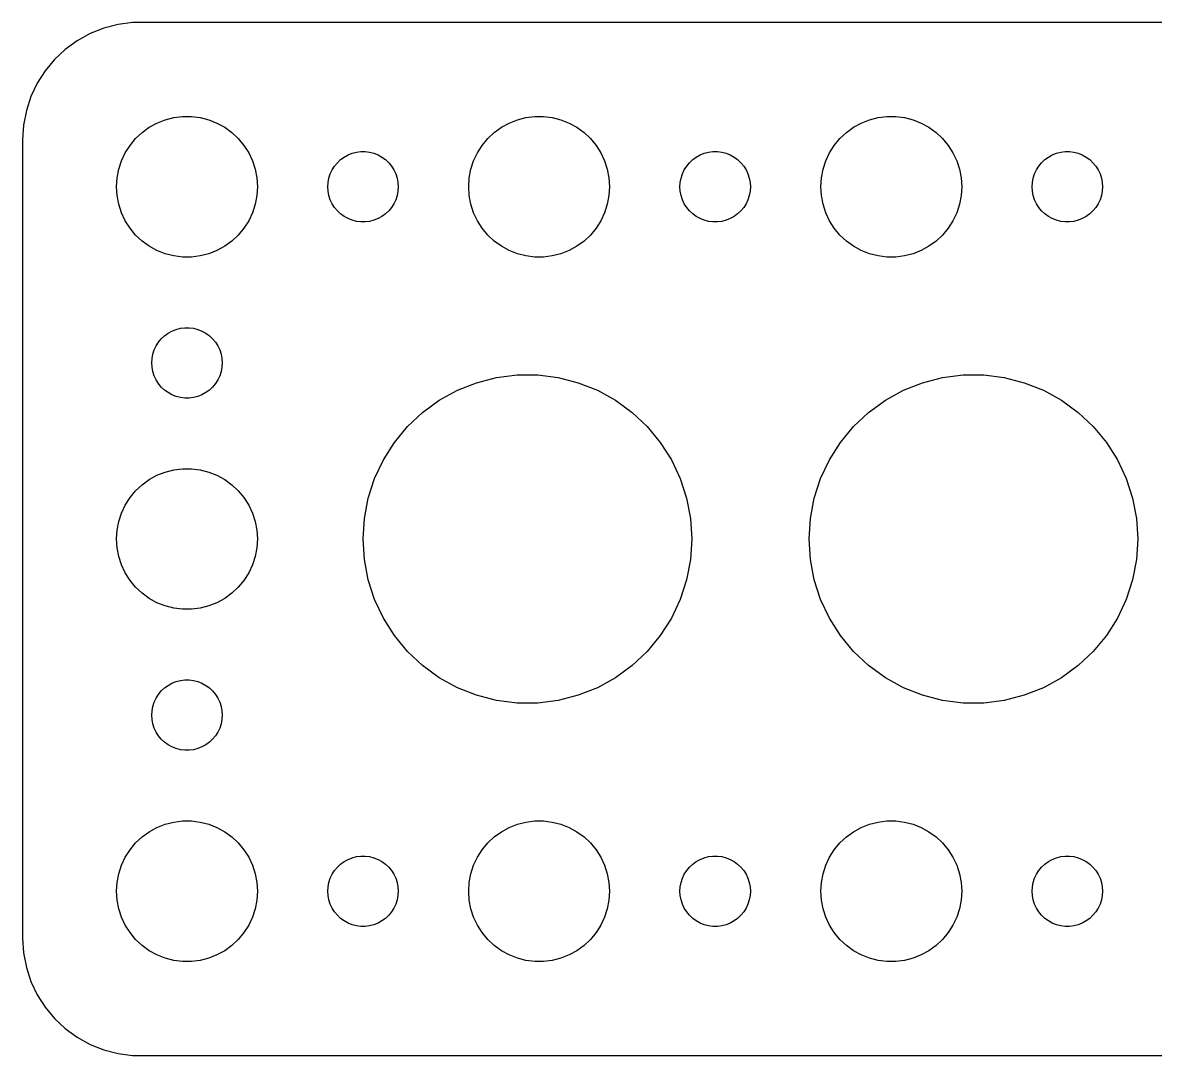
# Model space of a CAD drawing. Header units: metres. Extents: x -60 to 60, y 32 to 76.
# Drawn here: x -59.5 to -11.25, y 32.01 to 75.99 of the extents above; entities that cross this region are included whole.
import ezdxf

# ---------------------------------------------------------------- set-up
doc = ezdxf.new("R2010")
doc.units = ezdxf.units.M

msp = doc.modelspace()

# ---------------------------------------------------------------- linework, layer by layer
for p, q in [((-56.0451, 75.7553), (-56.6289, 75.5241)), ((-55.4369, 75.9114), (-56.0451, 75.7553)), ((-54.8139, 75.9901), (-55.4369, 75.9114)), ((54.8139, 75.9901), (-54.8139, 75.9901)), ((-56.6289, 75.5241), (-57.1791, 75.2216)), ((-57.6871, 74.8526), (-58.1448, 74.4227)), ((-57.1791, 75.2216), (-57.6871, 74.8526)), ((-58.1448, 74.4227), (-58.5451, 73.9389)), ((-58.5451, 73.9389), (-58.8815, 73.4088)), ((-58.8815, 73.4088), (-59.1489, 72.8406)), ((-59.1489, 72.8406), (-59.3429, 72.2434)), ((-59.3429, 72.2434), (-59.4606, 71.6267)), ((-53.427, 71.8532), (-53.0621, 71.9469)), ((-53.0621, 71.9469), (-52.6884, 71.9941)), ((-52.6884, 71.9941), (-52.3116, 71.9941)), ((-52.3116, 71.9941), (-51.9379, 71.9469)), ((-51.9379, 71.9469), (-51.5729, 71.8532)), ((-38.427, 71.8532), (-38.0621, 71.9469)), ((-38.0621, 71.9469), (-37.6884, 71.9941)), ((-37.6884, 71.9941), (-37.3116, 71.9941)), ((-37.3116, 71.9941), (-36.9379, 71.9469)), ((-36.9379, 71.9469), (-36.5729, 71.8532)), ((-23.427, 71.8532), (-23.0621, 71.9469)), ((-23.0621, 71.9469), (-22.6884, 71.9941)), ((-22.6884, 71.9941), (-22.3116, 71.9941)), ((-22.3116, 71.9941), (-21.9379, 71.9469)), ((-21.9379, 71.9469), (-21.5729, 71.8532)), ((-59.4606, 71.6267), (-59.5, 71)), ((-54.4123, 71.3115), (-54.1075, 71.533)), ((-54.1075, 71.533), (-53.7773, 71.7145)), ((-53.7773, 71.7145), (-53.427, 71.8532)), ((-51.5729, 71.8532), (-51.2227, 71.7145)), ((-51.2227, 71.7145), (-50.8925, 71.533)), ((-50.8925, 71.533), (-50.5877, 71.3115)), ((-39.4123, 71.3115), (-39.1075, 71.533)), ((-39.1075, 71.533), (-38.7773, 71.7145)), ((-38.7773, 71.7145), (-38.427, 71.8532)), ((-36.5729, 71.8532), (-36.2227, 71.7145)), ((-36.2227, 71.7145), (-35.8925, 71.533)), ((-35.8925, 71.533), (-35.5877, 71.3115)), ((-24.4123, 71.3115), (-24.1075, 71.533)), ((-24.1075, 71.533), (-23.7773, 71.7145)), ((-23.7773, 71.7145), (-23.427, 71.8532)), ((-21.5729, 71.8532), (-21.2227, 71.7145)), ((-21.2227, 71.7145), (-20.8925, 71.533)), ((-20.8925, 71.533), (-20.5877, 71.3115)), ((-59.5, 71), (-59.5, 37)), ((-54.927, 70.7634), (-54.6869, 71.0536)), ((-54.6869, 71.0536), (-54.4123, 71.3115)), ((-50.5877, 71.3115), (-50.3131, 71.0536)), ((-50.3131, 71.0536), (-50.0729, 70.7634)), ((-39.927, 70.7634), (-39.6869, 71.0536)), ((-39.6869, 71.0536), (-39.4123, 71.3115)), ((-35.5877, 71.3115), (-35.3131, 71.0536)), ((-35.3131, 71.0536), (-35.0729, 70.7634)), ((-24.927, 70.7634), (-24.6869, 71.0536)), ((-24.6869, 71.0536), (-24.4123, 71.3115)), ((-20.5877, 71.3115), (-20.3131, 71.0536)), ((-20.3131, 71.0536), (-20.0729, 70.7634)), ((-55.2893, 70.1044), (-55.1289, 70.4453)), ((-55.1289, 70.4453), (-54.927, 70.7634)), ((-50.0729, 70.7634), (-49.8711, 70.4453)), ((-49.8711, 70.4453), (-49.7107, 70.1044)), ((-45.4635, 70.4266), (-45.2811, 70.4734)), ((-45.2811, 70.4734), (-45.0942, 70.497)), ((-45.0942, 70.497), (-44.9058, 70.497)), ((-44.9058, 70.497), (-44.7189, 70.4734)), ((-44.7189, 70.4734), (-44.5365, 70.4266)), ((-40.2893, 70.1044), (-40.1289, 70.4453)), ((-40.1289, 70.4453), (-39.927, 70.7634)), ((-35.0729, 70.7634), (-34.8711, 70.4453)), ((-34.8711, 70.4453), (-34.7107, 70.1044)), ((-30.4635, 70.4266), (-30.2811, 70.4734)), ((-30.2811, 70.4734), (-30.0942, 70.497)), ((-30.0942, 70.497), (-29.9058, 70.497)), ((-29.9058, 70.497), (-29.7189, 70.4734)), ((-29.7189, 70.4734), (-29.5365, 70.4266)), ((-25.2893, 70.1044), (-25.1289, 70.4453)), ((-25.1289, 70.4453), (-24.927, 70.7634)), ((-20.0729, 70.7634), (-19.8711, 70.4453)), ((-19.8711, 70.4453), (-19.7107, 70.1044)), ((-15.4635, 70.4266), (-15.2811, 70.4734)), ((-15.2811, 70.4734), (-15.0942, 70.497)), ((-15.0942, 70.497), (-14.9058, 70.497)), ((-14.9058, 70.497), (-14.7189, 70.4734)), ((-14.7189, 70.4734), (-14.5365, 70.4266)), ((-55.4057, 69.7461), (-55.2893, 70.1044)), ((-49.7107, 70.1044), (-49.5942, 69.7461)), ((-46.2135, 69.8817), (-46.0934, 70.0268)), ((-46.0934, 70.0268), (-45.9561, 70.1558)), ((-45.9561, 70.1558), (-45.8037, 70.2665)), ((-45.8037, 70.2665), (-45.6387, 70.3572)), ((-45.6387, 70.3572), (-45.4635, 70.4266)), ((-44.5365, 70.4266), (-44.3613, 70.3572)), ((-44.3613, 70.3572), (-44.1963, 70.2665)), ((-44.1963, 70.2665), (-44.0439, 70.1558)), ((-44.0439, 70.1558), (-43.9065, 70.0268)), ((-43.9065, 70.0268), (-43.7865, 69.8817)), ((-40.4057, 69.7461), (-40.2893, 70.1044)), ((-34.7107, 70.1044), (-34.5942, 69.7461)), ((-31.2135, 69.8817), (-31.0934, 70.0268)), ((-31.0934, 70.0268), (-30.9561, 70.1558)), ((-30.9561, 70.1558), (-30.8037, 70.2665)), ((-30.8037, 70.2665), (-30.6387, 70.3572)), ((-30.6387, 70.3572), (-30.4635, 70.4266)), ((-29.5365, 70.4266), (-29.3613, 70.3572)), ((-29.3613, 70.3572), (-29.1963, 70.2665)), ((-29.1963, 70.2665), (-29.0439, 70.1558)), ((-29.0439, 70.1558), (-28.9065, 70.0268)), ((-28.9065, 70.0268), (-28.7865, 69.8817)), ((-25.4057, 69.7461), (-25.2893, 70.1044)), ((-19.7107, 70.1044), (-19.5942, 69.7461)), ((-16.2135, 69.8817), (-16.0934, 70.0268)), ((-16.0934, 70.0268), (-15.9561, 70.1558)), ((-15.9561, 70.1558), (-15.8037, 70.2665)), ((-15.8037, 70.2665), (-15.6387, 70.3572)), ((-15.6387, 70.3572), (-15.4635, 70.4266)), ((-14.5365, 70.4266), (-14.3613, 70.3572)), ((-14.3613, 70.3572), (-14.1963, 70.2665)), ((-14.1963, 70.2665), (-14.0439, 70.1558)), ((-14.0439, 70.1558), (-13.9065, 70.0268)), ((-13.9065, 70.0268), (-13.7865, 69.8817)), ((-55.4763, 69.376), (-55.4057, 69.7461)), ((-49.5942, 69.7461), (-49.5237, 69.376)), ((-46.4529, 69.373), (-46.3947, 69.5522)), ((-46.3947, 69.5522), (-46.3145, 69.7226)), ((-46.3145, 69.7226), (-46.2135, 69.8817)), ((-43.7865, 69.8817), (-43.6855, 69.7226)), ((-43.6855, 69.7226), (-43.6053, 69.5522)), ((-43.6053, 69.5522), (-43.5471, 69.373)), ((-40.4763, 69.376), (-40.4057, 69.7461)), ((-34.5942, 69.7461), (-34.5237, 69.376)), ((-31.4529, 69.373), (-31.3947, 69.5522)), ((-31.3947, 69.5522), (-31.3145, 69.7226)), ((-31.3145, 69.7226), (-31.2135, 69.8817)), ((-28.7865, 69.8817), (-28.6855, 69.7226)), ((-28.6855, 69.7226), (-28.6053, 69.5522)), ((-28.6053, 69.5522), (-28.5471, 69.373)), ((-25.4763, 69.376), (-25.4057, 69.7461)), ((-19.5942, 69.7461), (-19.5237, 69.376)), ((-16.4529, 69.373), (-16.3947, 69.5522)), ((-16.3947, 69.5522), (-16.3145, 69.7226)), ((-16.3145, 69.7226), (-16.2135, 69.8817)), ((-13.7865, 69.8817), (-13.6855, 69.7226)), ((-13.6855, 69.7226), (-13.6053, 69.5522)), ((-13.6053, 69.5522), (-13.5471, 69.373)), ((-55.5, 69), (-55.4763, 69.376)), ((-55.4763, 68.624), (-55.5, 69)), ((-49.5237, 69.376), (-49.5, 69)), ((-49.5, 69), (-49.5237, 68.624)), ((-46.5, 69), (-46.4882, 69.188)), ((-46.4882, 68.812), (-46.5, 69)), ((-46.4882, 69.188), (-46.4529, 69.373)), ((-43.5471, 69.373), (-43.5118, 69.188)), ((-43.5118, 69.188), (-43.5, 69)), ((-43.5, 69), (-43.5118, 68.812)), ((-40.5, 69), (-40.4763, 69.376)), ((-40.4763, 68.624), (-40.5, 69)), ((-34.5237, 69.376), (-34.5, 69)), ((-34.5, 69), (-34.5237, 68.624)), ((-31.5, 69), (-31.4882, 69.188)), ((-31.4882, 68.812), (-31.5, 69)), ((-31.4882, 69.188), (-31.4529, 69.373)), ((-28.5471, 69.373), (-28.5118, 69.188)), ((-28.5118, 69.188), (-28.5, 69)), ((-28.5, 69), (-28.5118, 68.812)), ((-25.5, 69), (-25.4763, 69.376)), ((-25.4763, 68.624), (-25.5, 69)), ((-19.5237, 69.376), (-19.5, 69)), ((-19.5, 69), (-19.5237, 68.624)), ((-16.5, 69), (-16.4882, 69.188)), ((-16.4882, 68.812), (-16.5, 69)), ((-16.4882, 69.188), (-16.4529, 69.373)), ((-13.5471, 69.373), (-13.5118, 69.188)), ((-13.5118, 69.188), (-13.5, 69)), ((-13.5, 69), (-13.5118, 68.812)), ((-55.4057, 68.2539), (-55.4763, 68.624)), ((-49.5237, 68.624), (-49.5942, 68.2539)), ((-46.4529, 68.627), (-46.4882, 68.812)), ((-46.3947, 68.4478), (-46.4529, 68.627)), ((-43.5471, 68.627), (-43.6053, 68.4478)), ((-43.5118, 68.812), (-43.5471, 68.627)), ((-40.4057, 68.2539), (-40.4763, 68.624)), ((-34.5237, 68.624), (-34.5942, 68.2539)), ((-31.4529, 68.627), (-31.4882, 68.812)), ((-31.3947, 68.4478), (-31.4529, 68.627)), ((-28.5471, 68.627), (-28.6053, 68.4478)), ((-28.5118, 68.812), (-28.5471, 68.627)), ((-25.4057, 68.2539), (-25.4763, 68.624)), ((-19.5237, 68.624), (-19.5942, 68.2539)), ((-16.4529, 68.627), (-16.4882, 68.812)), ((-16.3947, 68.4478), (-16.4529, 68.627)), ((-13.5471, 68.627), (-13.6053, 68.4478)), ((-13.5118, 68.812), (-13.5471, 68.627)), ((-55.2893, 67.8956), (-55.4057, 68.2539)), ((-49.5942, 68.2539), (-49.7107, 67.8956)), ((-46.3145, 68.2774), (-46.3947, 68.4478)), ((-46.2135, 68.1183), (-46.3145, 68.2774)), ((-46.0934, 67.9732), (-46.2135, 68.1183)), ((-43.7865, 68.1183), (-43.9065, 67.9732)), ((-43.6855, 68.2774), (-43.7865, 68.1183)), ((-43.6053, 68.4478), (-43.6855, 68.2774)), ((-40.2893, 67.8956), (-40.4057, 68.2539)), ((-34.5942, 68.2539), (-34.7107, 67.8956)), ((-31.3145, 68.2774), (-31.3947, 68.4478)), ((-31.2135, 68.1183), (-31.3145, 68.2774)), ((-31.0934, 67.9732), (-31.2135, 68.1183)), ((-28.7865, 68.1183), (-28.9065, 67.9732)), ((-28.6855, 68.2774), (-28.7865, 68.1183)), ((-28.6053, 68.4478), (-28.6855, 68.2774)), ((-25.2893, 67.8956), (-25.4057, 68.2539)), ((-19.5942, 68.2539), (-19.7107, 67.8956)), ((-16.3145, 68.2774), (-16.3947, 68.4478)), ((-16.2135, 68.1183), (-16.3145, 68.2774)), ((-16.0934, 67.9732), (-16.2135, 68.1183)), ((-13.7865, 68.1183), (-13.9065, 67.9732)), ((-13.6855, 68.2774), (-13.7865, 68.1183)), ((-13.6053, 68.4478), (-13.6855, 68.2774)), ((-55.1289, 67.5547), (-55.2893, 67.8956)), ((-54.927, 67.2366), (-55.1289, 67.5547)), ((-49.8711, 67.5547), (-50.0729, 67.2366)), ((-49.7107, 67.8956), (-49.8711, 67.5547)), ((-45.9561, 67.8442), (-46.0934, 67.9732)), ((-45.8037, 67.7335), (-45.9561, 67.8442)), ((-45.6387, 67.6427), (-45.8037, 67.7335)), ((-45.4635, 67.5734), (-45.6387, 67.6427)), ((-45.2811, 67.5266), (-45.4635, 67.5734)), ((-44.5365, 67.5734), (-44.7189, 67.5266)), ((-44.3613, 67.6427), (-44.5365, 67.5734)), ((-44.1963, 67.7335), (-44.3613, 67.6427)), ((-44.0439, 67.8442), (-44.1963, 67.7335)), ((-43.9065, 67.9732), (-44.0439, 67.8442)), ((-40.1289, 67.5547), (-40.2893, 67.8956)), ((-39.927, 67.2366), (-40.1289, 67.5547)), ((-34.8711, 67.5547), (-35.0729, 67.2366)), ((-34.7107, 67.8956), (-34.8711, 67.5547)), ((-30.9561, 67.8442), (-31.0934, 67.9732)), ((-30.8037, 67.7335), (-30.9561, 67.8442)), ((-30.6387, 67.6427), (-30.8037, 67.7335)), ((-30.4635, 67.5734), (-30.6387, 67.6427)), ((-30.2811, 67.5266), (-30.4635, 67.5734)), ((-29.5365, 67.5734), (-29.7189, 67.5266)), ((-29.3613, 67.6427), (-29.5365, 67.5734)), ((-29.1963, 67.7335), (-29.3613, 67.6427)), ((-29.0439, 67.8442), (-29.1963, 67.7335)), ((-28.9065, 67.9732), (-29.0439, 67.8442)), ((-25.1289, 67.5547), (-25.2893, 67.8956)), ((-24.927, 67.2366), (-25.1289, 67.5547)), ((-19.8711, 67.5547), (-20.0729, 67.2366)), ((-19.7107, 67.8956), (-19.8711, 67.5547)), ((-15.9561, 67.8442), (-16.0934, 67.9732)), ((-15.8037, 67.7335), (-15.9561, 67.8442)), ((-15.6387, 67.6427), (-15.8037, 67.7335)), ((-15.4635, 67.5734), (-15.6387, 67.6427)), ((-15.2811, 67.5266), (-15.4635, 67.5734)), ((-14.5365, 67.5734), (-14.7189, 67.5266)), ((-14.3613, 67.6427), (-14.5365, 67.5734)), ((-14.1963, 67.7335), (-14.3613, 67.6427)), ((-14.0439, 67.8442), (-14.1963, 67.7335)), ((-13.9065, 67.9732), (-14.0439, 67.8442)), ((-54.6869, 66.9464), (-54.927, 67.2366)), ((-50.0729, 67.2366), (-50.3131, 66.9464)), ((-45.0942, 67.5029), (-45.2811, 67.5266)), ((-44.9058, 67.5029), (-45.0942, 67.5029)), ((-44.7189, 67.5266), (-44.9058, 67.5029)), ((-39.6869, 66.9464), (-39.927, 67.2366)), ((-35.0729, 67.2366), (-35.3131, 66.9464)), ((-30.0942, 67.5029), (-30.2811, 67.5266)), ((-29.9058, 67.5029), (-30.0942, 67.5029)), ((-29.7189, 67.5266), (-29.9058, 67.5029)), ((-24.6869, 66.9464), (-24.927, 67.2366)), ((-20.0729, 67.2366), (-20.3131, 66.9464)), ((-15.0942, 67.5029), (-15.2811, 67.5266)), ((-14.9058, 67.5029), (-15.0942, 67.5029)), ((-14.7189, 67.5266), (-14.9058, 67.5029)), ((-54.4123, 66.6884), (-54.6869, 66.9464)), ((-54.1075, 66.467), (-54.4123, 66.6884)), ((-50.5877, 66.6884), (-50.8925, 66.467)), ((-50.3131, 66.9464), (-50.5877, 66.6884)), ((-39.4123, 66.6884), (-39.6869, 66.9464)), ((-39.1075, 66.467), (-39.4123, 66.6884)), ((-35.5877, 66.6884), (-35.8925, 66.467)), ((-35.3131, 66.9464), (-35.5877, 66.6884)), ((-24.4123, 66.6884), (-24.6869, 66.9464)), ((-24.1075, 66.467), (-24.4123, 66.6884)), ((-20.5877, 66.6884), (-20.8925, 66.467)), ((-20.3131, 66.9464), (-20.5877, 66.6884)), ((-53.7773, 66.2855), (-54.1075, 66.467)), ((-53.427, 66.1468), (-53.7773, 66.2855)), ((-53.0621, 66.0531), (-53.427, 66.1468)), ((-51.5729, 66.1468), (-51.9379, 66.0531)), ((-51.2227, 66.2855), (-51.5729, 66.1468)), ((-50.8925, 66.467), (-51.2227, 66.2855)), ((-38.7773, 66.2855), (-39.1075, 66.467)), ((-38.427, 66.1468), (-38.7773, 66.2855)), ((-38.0621, 66.0531), (-38.427, 66.1468)), ((-36.5729, 66.1468), (-36.9379, 66.0531)), ((-36.2227, 66.2855), (-36.5729, 66.1468)), ((-35.8925, 66.467), (-36.2227, 66.2855)), ((-23.7773, 66.2855), (-24.1075, 66.467)), ((-23.427, 66.1468), (-23.7773, 66.2855)), ((-23.0621, 66.0531), (-23.427, 66.1468)), ((-21.5729, 66.1468), (-21.9379, 66.0531)), ((-21.2227, 66.2855), (-21.5729, 66.1468)), ((-20.8925, 66.467), (-21.2227, 66.2855)), ((-52.6884, 66.0059), (-53.0621, 66.0531)), ((-52.3116, 66.0059), (-52.6884, 66.0059)), ((-51.9379, 66.0531), (-52.3116, 66.0059)), ((-37.6884, 66.0059), (-38.0621, 66.0531)), ((-37.3116, 66.0059), (-37.6884, 66.0059)), ((-36.9379, 66.0531), (-37.3116, 66.0059)), ((-22.6884, 66.0059), (-23.0621, 66.0531)), ((-22.3116, 66.0059), (-22.6884, 66.0059)), ((-21.9379, 66.0531), (-22.3116, 66.0059)), ((-53.4561, 62.6558), (-53.3037, 62.7665)), ((-53.3037, 62.7665), (-53.1387, 62.8572)), ((-53.1387, 62.8572), (-52.9635, 62.9266)), ((-52.9635, 62.9266), (-52.7811, 62.9734)), ((-52.7811, 62.9734), (-52.5942, 62.997)), ((-52.5942, 62.997), (-52.4058, 62.997)), ((-52.4058, 62.997), (-52.2189, 62.9734)), ((-52.2189, 62.9734), (-52.0365, 62.9266)), ((-52.0365, 62.9266), (-51.8613, 62.8572)), ((-51.8613, 62.8572), (-51.6963, 62.7665)), ((-51.6963, 62.7665), (-51.5439, 62.6558)), ((-53.8145, 62.2226), (-53.7135, 62.3817)), ((-53.7135, 62.3817), (-53.5934, 62.5268)), ((-53.5934, 62.5268), (-53.4561, 62.6558)), ((-51.5439, 62.6558), (-51.4065, 62.5268)), ((-51.4065, 62.5268), (-51.2865, 62.3817)), ((-51.2865, 62.3817), (-51.1855, 62.2226)), ((-53.9882, 61.688), (-53.9529, 61.873)), ((-53.9529, 61.873), (-53.8947, 62.0522)), ((-53.8947, 62.0522), (-53.8145, 62.2226)), ((-51.1855, 62.2226), (-51.1053, 62.0522)), ((-51.1053, 62.0522), (-51.0471, 61.873)), ((-51.0471, 61.873), (-51.0118, 61.688)), ((-54, 61.5), (-53.9882, 61.688)), ((-53.9882, 61.312), (-54, 61.5)), ((-53.9529, 61.127), (-53.9882, 61.312)), ((-51.0118, 61.312), (-51.0471, 61.127)), ((-51.0118, 61.688), (-51, 61.5)), ((-51, 61.5), (-51.0118, 61.312)), ((-53.8947, 60.9478), (-53.9529, 61.127)), ((-53.8145, 60.7774), (-53.8947, 60.9478)), ((-51.1053, 60.9478), (-51.1855, 60.7774)), ((-51.0471, 61.127), (-51.1053, 60.9478)), ((-40.1631, 60.6574), (-39.3117, 60.876)), ((-39.3117, 60.876), (-38.4395, 60.9862)), ((-38.4395, 60.9862), (-37.5605, 60.9862)), ((-37.5605, 60.9862), (-36.6883, 60.876)), ((-36.6883, 60.876), (-35.8369, 60.6574)), ((-21.1631, 60.6574), (-20.3117, 60.876)), ((-20.3117, 60.876), (-19.4395, 60.9862)), ((-19.4395, 60.9862), (-18.5605, 60.9862)), ((-18.5605, 60.9862), (-17.6883, 60.876)), ((-17.6883, 60.876), (-16.8369, 60.6574)), ((-53.7135, 60.6183), (-53.8145, 60.7774)), ((-53.5934, 60.4732), (-53.7135, 60.6183)), ((-53.4561, 60.3442), (-53.5934, 60.4732)), ((-53.3037, 60.2335), (-53.4561, 60.3442)), ((-51.5439, 60.3442), (-51.6963, 60.2335)), ((-51.4065, 60.4732), (-51.5439, 60.3442)), ((-51.2865, 60.6183), (-51.4065, 60.4732)), ((-51.1855, 60.7774), (-51.2865, 60.6183)), ((-41.7508, 59.9103), (-40.9805, 60.3338)), ((-40.9805, 60.3338), (-40.1631, 60.6574)), ((-35.8369, 60.6574), (-35.0195, 60.3338)), ((-35.0195, 60.3338), (-34.2492, 59.9103)), ((-22.7508, 59.9103), (-21.9805, 60.3338)), ((-21.9805, 60.3338), (-21.1631, 60.6574)), ((-16.8369, 60.6574), (-16.0195, 60.3338)), ((-16.0195, 60.3338), (-15.2492, 59.9103)), ((-53.1387, 60.1427), (-53.3037, 60.2335)), ((-52.9635, 60.0734), (-53.1387, 60.1427)), ((-52.7811, 60.0266), (-52.9635, 60.0734)), ((-52.5942, 60.0029), (-52.7811, 60.0266)), ((-52.4058, 60.0029), (-52.5942, 60.0029)), ((-52.2189, 60.0266), (-52.4058, 60.0029)), ((-52.0365, 60.0734), (-52.2189, 60.0266)), ((-51.8613, 60.1427), (-52.0365, 60.0734)), ((-51.6963, 60.2335), (-51.8613, 60.1427)), ((-42.462, 59.3936), (-41.7508, 59.9103)), ((-34.2492, 59.9103), (-33.538, 59.3936)), ((-23.462, 59.3936), (-22.7508, 59.9103)), ((-15.2492, 59.9103), (-14.538, 59.3936)), ((-43.1028, 58.7918), (-42.462, 59.3936)), ((-33.538, 59.3936), (-32.8972, 58.7918)), ((-24.1028, 58.7918), (-23.462, 59.3936)), ((-14.538, 59.3936), (-13.8972, 58.7918)), ((-43.6631, 58.1145), (-43.1028, 58.7918)), ((-32.8972, 58.7918), (-32.3369, 58.1145)), ((-24.6631, 58.1145), (-24.1028, 58.7918)), ((-13.8972, 58.7918), (-13.3369, 58.1145)), ((-44.1341, 57.3723), (-43.6631, 58.1145)), ((-32.3369, 58.1145), (-31.8658, 57.3723)), ((-25.1341, 57.3723), (-24.6631, 58.1145)), ((-13.3369, 58.1145), (-12.8658, 57.3723)), ((-53.427, 56.8532), (-53.0621, 56.9469)), ((-53.0621, 56.9469), (-52.6884, 56.9941)), ((-52.6884, 56.9941), (-52.3116, 56.9941)), ((-52.3116, 56.9941), (-51.9379, 56.9469)), ((-51.9379, 56.9469), (-51.5729, 56.8532)), ((-44.5084, 56.5769), (-44.1341, 57.3723)), ((-31.8658, 57.3723), (-31.4916, 56.5769)), ((-25.5084, 56.5769), (-25.1341, 57.3723)), ((-12.8658, 57.3723), (-12.4916, 56.5769)), ((-54.4123, 56.3115), (-54.1075, 56.533)), ((-54.1075, 56.533), (-53.7773, 56.7145)), ((-53.7773, 56.7145), (-53.427, 56.8532)), ((-51.5729, 56.8532), (-51.2227, 56.7145)), ((-51.2227, 56.7145), (-50.8925, 56.533)), ((-50.8925, 56.533), (-50.5877, 56.3115)), ((-44.7801, 55.7408), (-44.5084, 56.5769)), ((-31.4916, 56.5769), (-31.2199, 55.7408)), ((-25.7801, 55.7408), (-25.5084, 56.5769)), ((-12.4916, 56.5769), (-12.2199, 55.7408)), ((-54.927, 55.7634), (-54.6869, 56.0536)), ((-54.6869, 56.0536), (-54.4123, 56.3115)), ((-50.5877, 56.3115), (-50.3131, 56.0536)), ((-50.3131, 56.0536), (-50.0729, 55.7634)), ((-55.1289, 55.4453), (-54.927, 55.7634)), ((-50.0729, 55.7634), (-49.8711, 55.4453)), ((-44.9448, 54.8773), (-44.7801, 55.7408)), ((-31.2199, 55.7408), (-31.0552, 54.8773)), ((-25.9448, 54.8773), (-25.7801, 55.7408)), ((-12.2199, 55.7408), (-12.0552, 54.8773)), ((-55.4057, 54.7461), (-55.2893, 55.1044)), ((-55.2893, 55.1044), (-55.1289, 55.4453)), ((-49.8711, 55.4453), (-49.7107, 55.1044)), ((-49.7107, 55.1044), (-49.5942, 54.7461)), ((-55.4763, 54.376), (-55.4057, 54.7461)), ((-49.5942, 54.7461), (-49.5237, 54.376)), ((-45, 54), (-44.9448, 54.8773)), ((-31.0552, 54.8773), (-31, 54)), ((-26, 54), (-25.9448, 54.8773)), ((-12.0552, 54.8773), (-12, 54)), ((-55.5, 54), (-55.4763, 54.376)), ((-49.5237, 54.376), (-49.5, 54)), ((-55.4763, 53.624), (-55.5, 54)), ((-55.4057, 53.2539), (-55.4763, 53.624)), ((-49.5237, 53.624), (-49.5942, 53.2539)), ((-49.5, 54), (-49.5237, 53.624)), ((-44.9448, 53.1227), (-45, 54)), ((-31, 54), (-31.0552, 53.1227)), ((-25.9448, 53.1227), (-26, 54)), ((-12, 54), (-12.0552, 53.1227)), ((-55.2893, 52.8956), (-55.4057, 53.2539)), ((-49.5942, 53.2539), (-49.7107, 52.8956)), ((-44.7801, 52.2592), (-44.9448, 53.1227)), ((-31.0552, 53.1227), (-31.2199, 52.2592)), ((-25.7801, 52.2592), (-25.9448, 53.1227)), ((-12.0552, 53.1227), (-12.2199, 52.2592)), ((-55.1289, 52.5547), (-55.2893, 52.8956)), ((-49.7107, 52.8956), (-49.8711, 52.5547)), ((-54.927, 52.2366), (-55.1289, 52.5547)), ((-54.6869, 51.9464), (-54.927, 52.2366)), ((-50.0729, 52.2366), (-50.3131, 51.9464)), ((-49.8711, 52.5547), (-50.0729, 52.2366)), ((-44.5084, 51.4231), (-44.7801, 52.2592)), ((-31.2199, 52.2592), (-31.4916, 51.4231)), ((-25.5084, 51.4231), (-25.7801, 52.2592)), ((-12.2199, 52.2592), (-12.4916, 51.4231)), ((-54.4123, 51.6885), (-54.6869, 51.9464)), ((-54.1075, 51.467), (-54.4123, 51.6885)), ((-50.5877, 51.6885), (-50.8925, 51.467)), ((-50.3131, 51.9464), (-50.5877, 51.6885)), ((-53.7773, 51.2855), (-54.1075, 51.467)), ((-53.427, 51.1468), (-53.7773, 51.2855)), ((-53.0621, 51.0531), (-53.427, 51.1468)), ((-51.5729, 51.1468), (-51.9379, 51.0531)), ((-51.2227, 51.2855), (-51.5729, 51.1468)), ((-50.8925, 51.467), (-51.2227, 51.2855)), ((-44.1341, 50.6277), (-44.5084, 51.4231)), ((-31.4916, 51.4231), (-31.8658, 50.6277)), ((-25.1341, 50.6277), (-25.5084, 51.4231)), ((-12.4916, 51.4231), (-12.8658, 50.6277)), ((-52.6884, 51.0059), (-53.0621, 51.0531)), ((-52.3116, 51.0059), (-52.6884, 51.0059)), ((-51.9379, 51.0531), (-52.3116, 51.0059)), ((-43.6631, 49.8855), (-44.1341, 50.6277)), ((-31.8658, 50.6277), (-32.3369, 49.8855)), ((-24.6631, 49.8855), (-25.1341, 50.6277)), ((-12.8658, 50.6277), (-13.3369, 49.8855)), ((-43.1028, 49.2082), (-43.6631, 49.8855)), ((-32.3369, 49.8855), (-32.8972, 49.2082)), ((-24.1028, 49.2082), (-24.6631, 49.8855)), ((-13.3369, 49.8855), (-13.8972, 49.2082)), ((-42.462, 48.6064), (-43.1028, 49.2082)), ((-32.8972, 49.2082), (-33.538, 48.6064)), ((-23.462, 48.6064), (-24.1028, 49.2082)), ((-13.8972, 49.2082), (-14.538, 48.6064)), ((-41.7508, 48.0897), (-42.462, 48.6064)), ((-33.538, 48.6064), (-34.2492, 48.0897)), ((-22.7508, 48.0897), (-23.462, 48.6064)), ((-14.538, 48.6064), (-15.2492, 48.0897)), ((-53.3037, 47.7665), (-53.1387, 47.8573)), ((-53.1387, 47.8573), (-52.9635, 47.9266)), ((-52.9635, 47.9266), (-52.7811, 47.9734)), ((-52.7811, 47.9734), (-52.5942, 47.9971)), ((-52.5942, 47.9971), (-52.4058, 47.9971)), ((-52.4058, 47.9971), (-52.2189, 47.9734)), ((-52.2189, 47.9734), (-52.0365, 47.9266)), ((-52.0365, 47.9266), (-51.8613, 47.8573)), ((-51.8613, 47.8573), (-51.6963, 47.7665)), ((-40.9805, 47.6662), (-41.7508, 48.0897)), ((-34.2492, 48.0897), (-35.0195, 47.6662)), ((-21.9805, 47.6662), (-22.7508, 48.0897)), ((-15.2492, 48.0897), (-16.0195, 47.6662)), ((-53.8145, 47.2226), (-53.7135, 47.3817)), ((-53.7135, 47.3817), (-53.5934, 47.5268)), ((-53.5934, 47.5268), (-53.4561, 47.6558)), ((-53.4561, 47.6558), (-53.3037, 47.7665)), ((-51.6963, 47.7665), (-51.5439, 47.6558)), ((-51.5439, 47.6558), (-51.4065, 47.5268)), ((-51.4065, 47.5268), (-51.2865, 47.3817)), ((-51.2865, 47.3817), (-51.1855, 47.2226)), ((-40.1631, 47.3426), (-40.9805, 47.6662)), ((-39.3117, 47.124), (-40.1631, 47.3426)), ((-35.8369, 47.3426), (-36.6883, 47.124)), ((-35.0195, 47.6662), (-35.8369, 47.3426)), ((-21.1631, 47.3426), (-21.9805, 47.6662)), ((-20.3117, 47.124), (-21.1631, 47.3426)), ((-16.8369, 47.3426), (-17.6883, 47.124)), ((-16.0195, 47.6662), (-16.8369, 47.3426)), ((-53.9882, 46.688), (-53.9529, 46.873)), ((-53.9529, 46.873), (-53.8947, 47.0522)), ((-53.8947, 47.0522), (-53.8145, 47.2226)), ((-51.1855, 47.2226), (-51.1053, 47.0522)), ((-51.1053, 47.0522), (-51.0471, 46.873)), ((-51.0471, 46.873), (-51.0118, 46.688)), ((-38.4395, 47.0138), (-39.3117, 47.124)), ((-37.5605, 47.0138), (-38.4395, 47.0138)), ((-36.6883, 47.124), (-37.5605, 47.0138)), ((-19.4395, 47.0138), (-20.3117, 47.124)), ((-18.5605, 47.0138), (-19.4395, 47.0138)), ((-17.6883, 47.124), (-18.5605, 47.0138)), ((-54, 46.5), (-53.9882, 46.688)), ((-53.9882, 46.312), (-54, 46.5)), ((-51.0118, 46.688), (-51, 46.5)), ((-51, 46.5), (-51.0118, 46.312)), ((-53.9529, 46.127), (-53.9882, 46.312)), ((-53.8947, 45.9478), (-53.9529, 46.127)), ((-53.8145, 45.7774), (-53.8947, 45.9478)), ((-51.1053, 45.9478), (-51.1855, 45.7774)), ((-51.0471, 46.127), (-51.1053, 45.9478)), ((-51.0118, 46.312), (-51.0471, 46.127)), ((-53.7135, 45.6183), (-53.8145, 45.7774)), ((-53.5934, 45.4732), (-53.7135, 45.6183)), ((-53.4561, 45.3442), (-53.5934, 45.4732)), ((-51.4065, 45.4732), (-51.5439, 45.3442)), ((-51.2865, 45.6183), (-51.4065, 45.4732)), ((-51.1855, 45.7774), (-51.2865, 45.6183)), ((-53.3037, 45.2335), (-53.4561, 45.3442)), ((-53.1387, 45.1428), (-53.3037, 45.2335)), ((-52.9635, 45.0734), (-53.1387, 45.1428)), ((-52.7811, 45.0266), (-52.9635, 45.0734)), ((-52.5942, 45.003), (-52.7811, 45.0266)), ((-52.4058, 45.003), (-52.5942, 45.003)), ((-52.2189, 45.0266), (-52.4058, 45.003)), ((-52.0365, 45.0734), (-52.2189, 45.0266)), ((-51.8613, 45.1428), (-52.0365, 45.0734)), ((-51.6963, 45.2335), (-51.8613, 45.1428)), ((-51.5439, 45.3442), (-51.6963, 45.2335)), ((-53.0621, 41.9469), (-52.6884, 41.9941)), ((-52.6884, 41.9941), (-52.3116, 41.9941)), ((-52.3116, 41.9941), (-51.9379, 41.9469)), ((-38.0621, 41.9469), (-37.6884, 41.9941)), ((-37.6884, 41.9941), (-37.3116, 41.9941)), ((-37.3116, 41.9941), (-36.9379, 41.9469)), ((-23.0621, 41.9469), (-22.6884, 41.9941)), ((-22.6884, 41.9941), (-22.3116, 41.9941)), ((-22.3116, 41.9941), (-21.9379, 41.9469)), ((-54.4123, 41.3116), (-54.1075, 41.533)), ((-54.1075, 41.533), (-53.7773, 41.7145)), ((-53.7773, 41.7145), (-53.427, 41.8532)), ((-53.427, 41.8532), (-53.0621, 41.9469)), ((-51.9379, 41.9469), (-51.5729, 41.8532)), ((-51.5729, 41.8532), (-51.2227, 41.7145)), ((-51.2227, 41.7145), (-50.8925, 41.533)), ((-50.8925, 41.533), (-50.5877, 41.3116)), ((-39.4123, 41.3116), (-39.1075, 41.533)), ((-39.1075, 41.533), (-38.7773, 41.7145)), ((-38.7773, 41.7145), (-38.427, 41.8532)), ((-38.427, 41.8532), (-38.0621, 41.9469)), ((-36.9379, 41.9469), (-36.5729, 41.8532)), ((-36.5729, 41.8532), (-36.2227, 41.7145)), ((-36.2227, 41.7145), (-35.8925, 41.533)), ((-35.8925, 41.533), (-35.5877, 41.3116)), ((-24.4123, 41.3116), (-24.1075, 41.533)), ((-24.1075, 41.533), (-23.7773, 41.7145)), ((-23.7773, 41.7145), (-23.427, 41.8532)), ((-23.427, 41.8532), (-23.0621, 41.9469)), ((-21.9379, 41.9469), (-21.5729, 41.8532)), ((-21.5729, 41.8532), (-21.2227, 41.7145)), ((-21.2227, 41.7145), (-20.8925, 41.533)), ((-20.8925, 41.533), (-20.5877, 41.3116)), ((-54.927, 40.7634), (-54.6869, 41.0536)), ((-54.6869, 41.0536), (-54.4123, 41.3116)), ((-50.5877, 41.3116), (-50.3131, 41.0536)), ((-50.3131, 41.0536), (-50.0729, 40.7634)), ((-39.927, 40.7634), (-39.6869, 41.0536)), ((-39.6869, 41.0536), (-39.4123, 41.3116)), ((-35.5877, 41.3116), (-35.3131, 41.0536)), ((-35.3131, 41.0536), (-35.0729, 40.7634)), ((-24.927, 40.7634), (-24.6869, 41.0536)), ((-24.6869, 41.0536), (-24.4123, 41.3116)), ((-20.5877, 41.3116), (-20.3131, 41.0536)), ((-20.3131, 41.0536), (-20.0729, 40.7634)), ((-55.1289, 40.4453), (-54.927, 40.7634)), ((-50.0729, 40.7634), (-49.8711, 40.4453)), ((-40.1289, 40.4453), (-39.927, 40.7634)), ((-35.0729, 40.7634), (-34.8711, 40.4453)), ((-25.1289, 40.4453), (-24.927, 40.7634)), ((-20.0729, 40.7634), (-19.8711, 40.4453)), ((-55.4057, 39.7461), (-55.2893, 40.1044)), ((-55.2893, 40.1044), (-55.1289, 40.4453)), ((-49.8711, 40.4453), (-49.7107, 40.1044)), ((-49.7107, 40.1044), (-49.5942, 39.7461)), ((-46.0934, 40.0268), (-45.9561, 40.1558)), ((-45.9561, 40.1558), (-45.8037, 40.2665)), ((-45.8037, 40.2665), (-45.6387, 40.3573)), ((-45.6387, 40.3573), (-45.4635, 40.4266)), ((-45.4635, 40.4266), (-45.2811, 40.4734)), ((-45.2811, 40.4734), (-45.0942, 40.4971)), ((-45.0942, 40.4971), (-44.9058, 40.4971)), ((-44.9058, 40.4971), (-44.7189, 40.4734)), ((-44.7189, 40.4734), (-44.5365, 40.4266)), ((-44.5365, 40.4266), (-44.3613, 40.3573)), ((-44.3613, 40.3573), (-44.1963, 40.2665)), ((-44.1963, 40.2665), (-44.0439, 40.1558)), ((-44.0439, 40.1558), (-43.9065, 40.0268)), ((-40.4057, 39.7461), (-40.2893, 40.1044)), ((-40.2893, 40.1044), (-40.1289, 40.4453)), ((-34.8711, 40.4453), (-34.7107, 40.1044)), ((-34.7107, 40.1044), (-34.5942, 39.7461)), ((-31.0934, 40.0268), (-30.9561, 40.1558)), ((-30.9561, 40.1558), (-30.8037, 40.2665)), ((-30.8037, 40.2665), (-30.6387, 40.3573)), ((-30.6387, 40.3573), (-30.4635, 40.4266)), ((-30.4635, 40.4266), (-30.2811, 40.4734)), ((-30.2811, 40.4734), (-30.0942, 40.4971)), ((-30.0942, 40.4971), (-29.9058, 40.4971)), ((-29.9058, 40.4971), (-29.7189, 40.4734)), ((-29.7189, 40.4734), (-29.5365, 40.4266)), ((-29.5365, 40.4266), (-29.3613, 40.3573)), ((-29.3613, 40.3573), (-29.1963, 40.2665)), ((-29.1963, 40.2665), (-29.0439, 40.1558)), ((-29.0439, 40.1558), (-28.9065, 40.0268)), ((-25.4057, 39.7461), (-25.2893, 40.1044)), ((-25.2893, 40.1044), (-25.1289, 40.4453)), ((-19.8711, 40.4453), (-19.7107, 40.1044)), ((-19.7107, 40.1044), (-19.5942, 39.7461)), ((-16.0934, 40.0268), (-15.9561, 40.1558)), ((-15.9561, 40.1558), (-15.8037, 40.2665)), ((-15.8037, 40.2665), (-15.6387, 40.3573)), ((-15.6387, 40.3573), (-15.4635, 40.4266)), ((-15.4635, 40.4266), (-15.2811, 40.4734)), ((-15.2811, 40.4734), (-15.0942, 40.4971)), ((-15.0942, 40.4971), (-14.9058, 40.4971)), ((-14.9058, 40.4971), (-14.7189, 40.4734)), ((-14.7189, 40.4734), (-14.5365, 40.4266)), ((-14.5365, 40.4266), (-14.3613, 40.3573)), ((-14.3613, 40.3573), (-14.1963, 40.2665)), ((-14.1963, 40.2665), (-14.0439, 40.1558)), ((-14.0439, 40.1558), (-13.9065, 40.0268)), ((-55.4763, 39.376), (-55.4057, 39.7461)), ((-49.5942, 39.7461), (-49.5237, 39.376)), ((-46.3947, 39.5522), (-46.3145, 39.7226)), ((-46.3145, 39.7226), (-46.2135, 39.8817)), ((-46.2135, 39.8817), (-46.0934, 40.0268)), ((-43.9065, 40.0268), (-43.7865, 39.8817)), ((-43.7865, 39.8817), (-43.6855, 39.7226)), ((-43.6855, 39.7226), (-43.6053, 39.5522)), ((-40.4763, 39.376), (-40.4057, 39.7461)), ((-34.5942, 39.7461), (-34.5237, 39.376)), ((-31.3947, 39.5522), (-31.3145, 39.7226)), ((-31.3145, 39.7226), (-31.2135, 39.8817)), ((-31.2135, 39.8817), (-31.0934, 40.0268)), ((-28.9065, 40.0268), (-28.7865, 39.8817)), ((-28.7865, 39.8817), (-28.6855, 39.7226)), ((-28.6855, 39.7226), (-28.6053, 39.5522)), ((-25.4763, 39.376), (-25.4057, 39.7461)), ((-19.5942, 39.7461), (-19.5237, 39.376)), ((-16.3947, 39.5522), (-16.3145, 39.7226)), ((-16.3145, 39.7226), (-16.2135, 39.8817)), ((-16.2135, 39.8817), (-16.0934, 40.0268)), ((-13.9065, 40.0268), (-13.7865, 39.8817)), ((-13.7865, 39.8817), (-13.6855, 39.7226)), ((-13.6855, 39.7226), (-13.6053, 39.5522)), ((-55.5, 39), (-55.4763, 39.376)), ((-49.5237, 39.376), (-49.5, 39)), ((-46.5, 39), (-46.4882, 39.188)), ((-46.4882, 39.188), (-46.4529, 39.373)), ((-46.4529, 39.373), (-46.3947, 39.5522)), ((-43.6053, 39.5522), (-43.5471, 39.373)), ((-43.5471, 39.373), (-43.5118, 39.188)), ((-43.5118, 39.188), (-43.5, 39)), ((-40.5, 39), (-40.4763, 39.376)), ((-34.5237, 39.376), (-34.5, 39)), ((-31.5, 39), (-31.4882, 39.188)), ((-31.4882, 39.188), (-31.4529, 39.373)), ((-31.4529, 39.373), (-31.3947, 39.5522)), ((-28.6053, 39.5522), (-28.5471, 39.373)), ((-28.5471, 39.373), (-28.5118, 39.188)), ((-28.5118, 39.188), (-28.5, 39)), ((-25.5, 39), (-25.4763, 39.376)), ((-19.5237, 39.376), (-19.5, 39)), ((-16.5, 39), (-16.4882, 39.188)), ((-16.4882, 39.188), (-16.4529, 39.373)), ((-16.4529, 39.373), (-16.3947, 39.5522)), ((-13.6053, 39.5522), (-13.5471, 39.373)), ((-13.5471, 39.373), (-13.5118, 39.188)), ((-13.5118, 39.188), (-13.5, 39)), ((-55.4763, 38.624), (-55.5, 39)), ((-55.4057, 38.2539), (-55.4763, 38.624)), ((-49.5237, 38.624), (-49.5942, 38.2539)), ((-49.5, 39), (-49.5237, 38.624)), ((-46.4882, 38.812), (-46.5, 39)), ((-46.4529, 38.627), (-46.4882, 38.812)), ((-46.3947, 38.4478), (-46.4529, 38.627)), ((-43.5471, 38.627), (-43.6053, 38.4478)), ((-43.5118, 38.812), (-43.5471, 38.627)), ((-43.5, 39), (-43.5118, 38.812)), ((-40.4763, 38.624), (-40.5, 39)), ((-40.4057, 38.2539), (-40.4763, 38.624)), ((-34.5237, 38.624), (-34.5942, 38.2539)), ((-34.5, 39), (-34.5237, 38.624)), ((-31.4882, 38.812), (-31.5, 39)), ((-31.4529, 38.627), (-31.4882, 38.812)), ((-31.3947, 38.4478), (-31.4529, 38.627)), ((-28.5471, 38.627), (-28.6053, 38.4478)), ((-28.5118, 38.812), (-28.5471, 38.627)), ((-28.5, 39), (-28.5118, 38.812)), ((-25.4763, 38.624), (-25.5, 39)), ((-25.4057, 38.2539), (-25.4763, 38.624)), ((-19.5237, 38.624), (-19.5942, 38.2539)), ((-19.5, 39), (-19.5237, 38.624)), ((-16.4882, 38.812), (-16.5, 39)), ((-16.4529, 38.627), (-16.4882, 38.812)), ((-16.3947, 38.4478), (-16.4529, 38.627)), ((-13.5471, 38.627), (-13.6053, 38.4478)), ((-13.5118, 38.812), (-13.5471, 38.627)), ((-13.5, 39), (-13.5118, 38.812)), ((-55.2893, 37.8956), (-55.4057, 38.2539)), ((-49.5942, 38.2539), (-49.7107, 37.8956)), ((-46.3145, 38.2774), (-46.3947, 38.4478)), ((-46.2135, 38.1183), (-46.3145, 38.2774)), ((-46.0934, 37.9732), (-46.2135, 38.1183)), ((-43.7865, 38.1183), (-43.9065, 37.9732)), ((-43.6855, 38.2774), (-43.7865, 38.1183)), ((-43.6053, 38.4478), (-43.6855, 38.2774)), ((-40.2893, 37.8956), (-40.4057, 38.2539)), ((-34.5942, 38.2539), (-34.7107, 37.8956)), ((-31.3145, 38.2774), (-31.3947, 38.4478)), ((-31.2135, 38.1183), (-31.3145, 38.2774)), ((-31.0934, 37.9732), (-31.2135, 38.1183)), ((-28.7865, 38.1183), (-28.9065, 37.9732)), ((-28.6855, 38.2774), (-28.7865, 38.1183)), ((-28.6053, 38.4478), (-28.6855, 38.2774)), ((-25.2893, 37.8956), (-25.4057, 38.2539)), ((-19.5942, 38.2539), (-19.7107, 37.8956)), ((-16.3145, 38.2774), (-16.3947, 38.4478)), ((-16.2135, 38.1183), (-16.3145, 38.2774)), ((-16.0934, 37.9732), (-16.2135, 38.1183)), ((-13.7865, 38.1183), (-13.9065, 37.9732)), ((-13.6855, 38.2774), (-13.7865, 38.1183)), ((-13.6053, 38.4478), (-13.6855, 38.2774)), ((-55.1289, 37.5547), (-55.2893, 37.8956)), ((-49.7107, 37.8956), (-49.8711, 37.5547)), ((-45.9561, 37.8442), (-46.0934, 37.9732)), ((-45.8037, 37.7335), (-45.9561, 37.8442)), ((-45.6387, 37.6428), (-45.8037, 37.7335)), ((-45.4635, 37.5734), (-45.6387, 37.6428)), ((-44.3613, 37.6428), (-44.5365, 37.5734)), ((-44.1963, 37.7335), (-44.3613, 37.6428)), ((-44.0439, 37.8442), (-44.1963, 37.7335)), ((-43.9065, 37.9732), (-44.0439, 37.8442)), ((-40.1289, 37.5547), (-40.2893, 37.8956)), ((-34.7107, 37.8956), (-34.8711, 37.5547)), ((-30.9561, 37.8442), (-31.0934, 37.9732)), ((-30.8037, 37.7335), (-30.9561, 37.8442)), ((-30.6387, 37.6428), (-30.8037, 37.7335)), ((-30.4635, 37.5734), (-30.6387, 37.6428)), ((-29.3613, 37.6428), (-29.5365, 37.5734)), ((-29.1963, 37.7335), (-29.3613, 37.6428)), ((-29.0439, 37.8442), (-29.1963, 37.7335)), ((-28.9065, 37.9732), (-29.0439, 37.8442)), ((-25.1289, 37.5547), (-25.2893, 37.8956)), ((-19.7107, 37.8956), (-19.8711, 37.5547)), ((-15.9561, 37.8442), (-16.0934, 37.9732)), ((-15.8037, 37.7335), (-15.9561, 37.8442)), ((-15.6387, 37.6428), (-15.8037, 37.7335)), ((-15.4635, 37.5734), (-15.6387, 37.6428)), ((-14.3613, 37.6428), (-14.5365, 37.5734)), ((-14.1963, 37.7335), (-14.3613, 37.6428)), ((-14.0439, 37.8442), (-14.1963, 37.7335)), ((-13.9065, 37.9732), (-14.0439, 37.8442)), ((-54.927, 37.2366), (-55.1289, 37.5547)), ((-54.6869, 36.9464), (-54.927, 37.2366)), ((-50.0729, 37.2366), (-50.3131, 36.9464)), ((-49.8711, 37.5547), (-50.0729, 37.2366)), ((-45.2811, 37.5266), (-45.4635, 37.5734)), ((-45.0942, 37.503), (-45.2811, 37.5266)), ((-44.9058, 37.503), (-45.0942, 37.503)), ((-44.7189, 37.5266), (-44.9058, 37.503)), ((-44.5365, 37.5734), (-44.7189, 37.5266)), ((-39.927, 37.2366), (-40.1289, 37.5547)), ((-39.6869, 36.9464), (-39.927, 37.2366)), ((-35.0729, 37.2366), (-35.3131, 36.9464)), ((-34.8711, 37.5547), (-35.0729, 37.2366)), ((-30.2811, 37.5266), (-30.4635, 37.5734)), ((-30.0942, 37.503), (-30.2811, 37.5266)), ((-29.9058, 37.503), (-30.0942, 37.503)), ((-29.7189, 37.5266), (-29.9058, 37.503)), ((-29.5365, 37.5734), (-29.7189, 37.5266)), ((-24.927, 37.2366), (-25.1289, 37.5547)), ((-24.6869, 36.9464), (-24.927, 37.2366)), ((-20.0729, 37.2366), (-20.3131, 36.9464)), ((-19.8711, 37.5547), (-20.0729, 37.2366)), ((-15.2811, 37.5266), (-15.4635, 37.5734)), ((-15.0942, 37.503), (-15.2811, 37.5266)), ((-14.9058, 37.503), (-15.0942, 37.503)), ((-14.7189, 37.5266), (-14.9058, 37.503)), ((-14.5365, 37.5734), (-14.7189, 37.5266)), ((-59.5, 37), (-59.4606, 36.3733)), ((-54.4123, 36.6885), (-54.6869, 36.9464)), ((-54.1075, 36.467), (-54.4123, 36.6885)), ((-50.5877, 36.6885), (-50.8925, 36.467)), ((-50.3131, 36.9464), (-50.5877, 36.6885)), ((-39.4123, 36.6885), (-39.6869, 36.9464)), ((-39.1075, 36.467), (-39.4123, 36.6885)), ((-35.5877, 36.6885), (-35.8925, 36.467)), ((-35.3131, 36.9464), (-35.5877, 36.6885)), ((-24.4123, 36.6885), (-24.6869, 36.9464)), ((-24.1075, 36.467), (-24.4123, 36.6885)), ((-20.5877, 36.6885), (-20.8925, 36.467)), ((-20.3131, 36.9464), (-20.5877, 36.6885)), ((-59.4606, 36.3733), (-59.3429, 35.7566)), ((-53.7773, 36.2855), (-54.1075, 36.467)), ((-53.427, 36.1468), (-53.7773, 36.2855)), ((-51.2227, 36.2855), (-51.5729, 36.1468)), ((-50.8925, 36.467), (-51.2227, 36.2855)), ((-38.7773, 36.2855), (-39.1075, 36.467)), ((-38.427, 36.1468), (-38.7773, 36.2855)), ((-36.2227, 36.2855), (-36.5729, 36.1468)), ((-35.8925, 36.467), (-36.2227, 36.2855)), ((-23.7773, 36.2855), (-24.1075, 36.467)), ((-23.427, 36.1468), (-23.7773, 36.2855)), ((-21.2227, 36.2855), (-21.5729, 36.1468)), ((-20.8925, 36.467), (-21.2227, 36.2855)), ((-59.3429, 35.7566), (-59.1489, 35.1594)), ((-53.0621, 36.0531), (-53.427, 36.1468)), ((-52.6884, 36.0059), (-53.0621, 36.0531)), ((-52.3116, 36.0059), (-52.6884, 36.0059)), ((-51.9379, 36.0531), (-52.3116, 36.0059)), ((-51.5729, 36.1468), (-51.9379, 36.0531)), ((-38.0621, 36.0531), (-38.427, 36.1468)), ((-37.6884, 36.0059), (-38.0621, 36.0531)), ((-37.3116, 36.0059), (-37.6884, 36.0059)), ((-36.9379, 36.0531), (-37.3116, 36.0059)), ((-36.5729, 36.1468), (-36.9379, 36.0531)), ((-23.0621, 36.0531), (-23.427, 36.1468)), ((-22.6884, 36.0059), (-23.0621, 36.0531)), ((-22.3116, 36.0059), (-22.6884, 36.0059)), ((-21.9379, 36.0531), (-22.3116, 36.0059)), ((-21.5729, 36.1468), (-21.9379, 36.0531)), ((-59.1489, 35.1594), (-58.8815, 34.5912)), ((-58.8815, 34.5912), (-58.5451, 34.0611)), ((-58.5451, 34.0611), (-58.1448, 33.5773)), ((-58.1448, 33.5773), (-57.6871, 33.1474)), ((-57.6871, 33.1474), (-57.1791, 32.7784)), ((-57.1791, 32.7784), (-56.6289, 32.4759)), ((-56.6289, 32.4759), (-56.0451, 32.2447)), ((-56.0451, 32.2447), (-55.4369, 32.0886)), ((-55.4369, 32.0886), (-54.8139, 32.0099)), ((-54.8139, 32.0099), (54.8139, 32.0099))]:
    msp.add_line(p, q)

doc.saveas('drawing.dxf')
